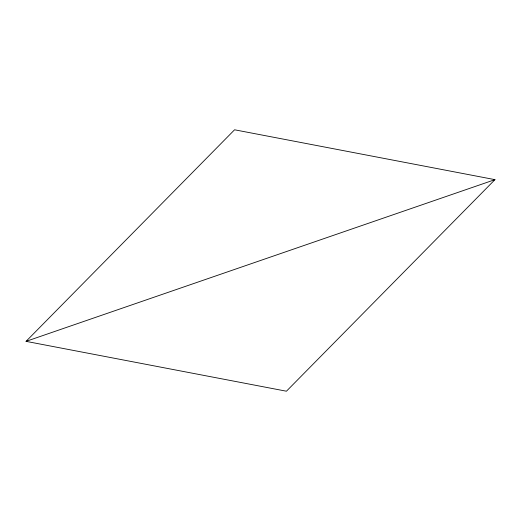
<?xml version="1.0" encoding="UTF-8"?>
<svg xmlns="http://www.w3.org/2000/svg" width="521" height="521" viewBox="0 0 521 521"><rect width="100%" height="100%" fill="white"/><g stroke="black" fill="none" stroke-linecap="round" stroke-linejoin="round"><path stroke-width="0.78" d="M26.05 341.353L234.574 129.788L494.95 179.647L286.426 391.212L26.05 341.353L494.95 179.647"/></g></svg>
